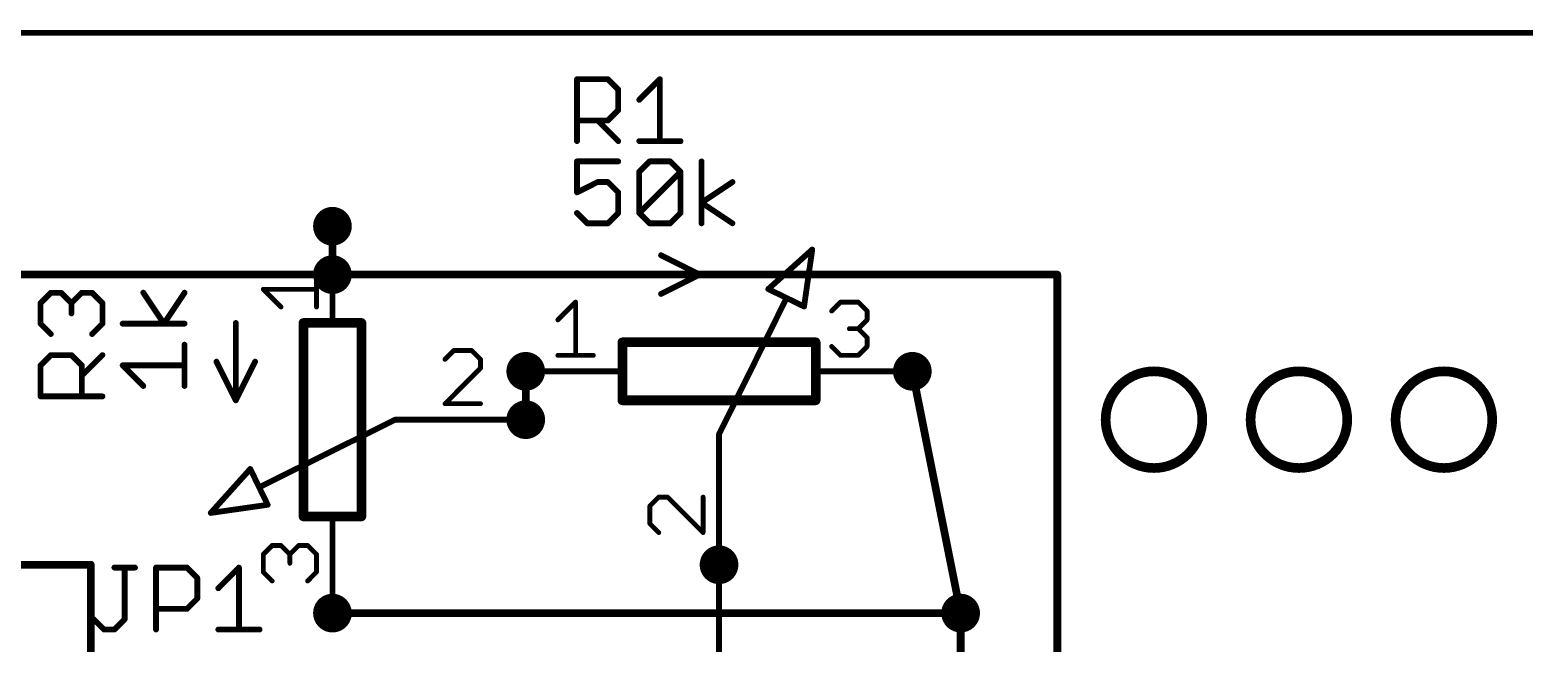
# Model space of a CAD drawing. Extents: x -22 to 205, y 41 to 107.
# Drawn here: x 39.04 to 78.31, y 90.65 to 106.76 of the extents above; entities that cross this region are included whole.
import ezdxf

# ---------------------------------------------------------------- set-up
doc = ezdxf.new("R2010")
doc.units = 0
for name, color, linetype in [('91', 94, 'CONTINUOUS'), ('94', 14, 'CONTINUOUS'), ('95', 251, 'CONTINUOUS'), ('96', 251, 'CONTINUOUS')]:
    doc.layers.add(name, color=color, linetype=linetype)

msp = doc.modelspace()

# ---------------------------------------------------------------- linework, layer by layer
at = {"layer": '91'}
for points, const_width in [([(86.36, 106.68), (-17.145, 106.68)], 0.1524), ([(46.99, 101.6), (46.99, 100.33)], 0.2032), ([(-7.62, 100.33), (46.99, 100.33)], 0.2032), ([(46.99, 100.33), (66.04, 100.33)], 0.2032), ([(66.04, 80.01), (66.04, 100.33)], 0.2032), ([(52.07, 96.52), (52.07, 97.79)], 0.2032), ([(63.5, 91.44), (62.23, 97.79)], 0.2032), ([(40.64, 92.71), (27.94, 92.71)], 0.2032), ([(40.64, 68.58), (40.64, 92.71)], 0.2032), ([(57.15, 92.71), (57.15, 83.82)], 0.1524), ([(46.99, 91.44), (63.5, 91.44)], 0.2032), ([(63.5, 87.63), (63.5, 91.44)], 0.2032)]:
    msp.add_lwpolyline(points, dxfattribs=dict(at, const_width=const_width))
for points, const_width in [([(46.99, 101.346, 1), (46.99, 101.854, 1), (46.99, 101.346)], 0.508), ([(47.0408, 101.6, 1), (46.9392, 101.6)], 0.1016), ([(46.99, 100.076, 1), (46.99, 100.584, 1), (46.99, 100.076)], 0.508), ([(46.99, 100.3808, 1), (46.99, 100.2792)], 0.1016), ([(46.9392, 100.33, 1), (47.0408, 100.33)], 0.1016), ([(46.99, 100.2792, 1), (46.99, 100.3808)], 0.1016), ([(66.0908, 100.33, 1), (65.9892, 100.33)], 0.1016), ([(66.04, 100.2792, 1), (66.04, 100.3808)], 0.1016), ([(52.07, 97.536, 1), (52.07, 98.044, 1), (52.07, 97.536)], 0.508), ([(62.23, 97.536, 1), (62.23, 98.044, 1), (62.23, 97.536)], 0.508), ([(52.1208, 97.79, 1), (52.0192, 97.79)], 0.1016), ([(62.2798, 97.8, 1), (62.1802, 97.78)], 0.1016), ([(52.07, 96.266, 1), (52.07, 96.774, 1), (52.07, 96.266)], 0.508), ([(52.0192, 96.52, 1), (52.1208, 96.52)], 0.1016), ([(57.15, 92.456, 1), (57.15, 92.964, 1), (57.15, 92.456)], 0.508), ([(40.6908, 92.71, 1), (40.5892, 92.71)], 0.1016), ([(40.64, 92.6592, 1), (40.64, 92.7608)], 0.1016), ([(57.1881, 92.71, 1), (57.1119, 92.71)], 0.0762), ([(46.99, 91.186, 1), (46.99, 91.694, 1), (46.99, 91.186)], 0.508), ([(63.5, 91.186, 1), (63.5, 91.694, 1), (63.5, 91.186)], 0.508), ([(46.99, 91.4908, 1), (46.99, 91.3892)], 0.1016), ([(63.5508, 91.44, 1), (63.4492, 91.44)], 0.1016), ([(63.4502, 91.43, 1), (63.5498, 91.45)], 0.1016), ([(63.5, 91.3892, 1), (63.5, 91.4908)], 0.1016)]:
    msp.add_lwpolyline(points, format="xyb", dxfattribs=dict(at, const_width=const_width))
at = {"layer": '94'}
for points, const_width in [([(46.99, 101.6), (46.99, 99.06)], 0.1524), ([(58.4439, 99.9497), (59.5995, 100.9889)], 0.1524), ([(59.5995, 100.9889), (59.3852, 99.4918)], 0.1524), ([(56.642, 100.33), (55.626, 100.838)], 0.1524), ([(54.61, 100.33), (56.642, 100.33)], 0.1524), ([(56.642, 100.33), (55.626, 99.822)], 0.1524), ([(57.15, 96.139), (58.9026, 99.6696)], 0.1524), ([(58.4439, 99.9497), (59.3852, 99.4918)], 0.1524), ([(44.45, 99.06), (44.45, 97.028)], 0.1524), ([(46.228, 93.98), (46.228, 99.06)], 0.254), ([(46.228, 99.06), (47.752, 99.06)], 0.254), ([(47.752, 99.06), (47.752, 93.98)], 0.254), ([(59.69, 98.552), (54.61, 98.552)], 0.254), ([(54.61, 98.552), (54.61, 97.028)], 0.254), ([(59.69, 97.028), (59.69, 98.552)], 0.254), ([(44.45, 97.028), (43.942, 98.044)], 0.1524), ([(44.45, 97.028), (44.958, 98.044)], 0.1524), ([(52.07, 97.79), (54.61, 97.79)], 0.1524), ([(62.23, 97.79), (59.69, 97.79)], 0.1524), ([(54.61, 97.028), (59.69, 97.028)], 0.254), ([(48.641, 96.52), (45.1104, 94.7674)], 0.1524), ([(49.53, 96.52), (48.641, 96.52)], 0.1524), ([(52.07, 96.52), (49.53, 96.52)], 0.1524), ([(57.15, 95.25), (57.15, 96.139)], 0.1524), ([(44.8303, 95.2261), (43.7911, 94.0705)], 0.1524), ([(44.8303, 95.2261), (45.2882, 94.2848)], 0.1524), ([(57.15, 92.71), (57.15, 95.25)], 0.1524), ([(43.7911, 94.0705), (45.2882, 94.2848)], 0.1524), ([(47.752, 93.98), (46.228, 93.98)], 0.254), ([(46.99, 91.44), (46.99, 93.98)], 0.1524)]:
    msp.add_lwpolyline(points, dxfattribs=dict(at, const_width=const_width))
for points, const_width in [([(47.0281, 101.6, 1), (46.9519, 101.6)], 0.0762), ([(59.6372, 100.9835, 1), (59.5618, 100.9943)], 0.0762), ([(59.625, 100.9606, 1), (59.574, 101.0172)], 0.0762), ([(55.643, 100.8721, 1), (55.609, 100.8039)], 0.0762), ([(54.61, 100.3681, 1), (54.61, 100.2919)], 0.0762), ([(56.659, 100.2959, 1), (56.625, 100.3641)], 0.0762), ([(56.625, 100.2959, 1), (56.659, 100.3641)], 0.0762), ([(56.642, 100.2919, 1), (56.642, 100.3681)], 0.0762), ([(55.609, 99.8561, 1), (55.643, 99.7879)], 0.0762), ([(58.4606, 99.984, 1), (58.4272, 99.9154)], 0.0762), ([(58.4184, 99.978, 1), (58.4694, 99.9214)], 0.0762), ([(58.9367, 99.6527, 1), (58.8685, 99.6865)], 0.0762), ([(59.3475, 99.4972, 1), (59.4229, 99.4864)], 0.0762), ([(59.3685, 99.4575, 1), (59.4019, 99.5261)], 0.0762), ([(44.4881, 99.06, 1), (44.4119, 99.06)], 0.0762), ([(46.2915, 99.06, 1), (46.1645, 99.06)], 0.127), ([(46.228, 99.1235, 1), (46.228, 98.9965)], 0.127), ([(46.9519, 99.06, 1), (47.0281, 99.06)], 0.0762), ([(47.8155, 99.06, 1), (47.6885, 99.06)], 0.127), ([(47.752, 98.9965, 1), (47.752, 99.1235)], 0.127), ([(54.61, 98.6155, 1), (54.61, 98.4885)], 0.127), ([(54.6735, 98.552, 1), (54.5465, 98.552)], 0.127), ([(59.7535, 98.552, 1), (59.6265, 98.552)], 0.127), ([(59.69, 98.4885, 1), (59.69, 98.6155)], 0.127), ([(43.9761, 98.061, 1), (43.9079, 98.027)], 0.0762), ([(44.9921, 98.027, 1), (44.9239, 98.061)], 0.0762), ([(52.07, 97.8281, 1), (52.07, 97.7519)], 0.0762), ([(54.61, 97.7519, 1), (54.61, 97.8281)], 0.0762), ([(59.69, 97.8281, 1), (59.69, 97.7519)], 0.0762), ([(62.23, 97.7519, 1), (62.23, 97.8281)], 0.0762), ([(68.58, 95.25, 1), (68.58, 97.79, 1), (68.58, 95.25)], 0.254), ([(72.39, 95.25, 1), (72.39, 97.79, 1), (72.39, 95.25)], 0.254), ([(76.2, 95.25, 1), (76.2, 97.79, 1), (76.2, 95.25)], 0.254), ([(44.4159, 97.045, 1), (44.4841, 97.011)], 0.0762), ([(44.4119, 97.028, 1), (44.4881, 97.028)], 0.0762), ([(44.4159, 97.011, 1), (44.4841, 97.045)], 0.0762), ([(54.61, 97.0915, 1), (54.61, 96.9645)], 0.127), ([(54.5465, 97.028, 1), (54.6735, 97.028)], 0.127), ([(59.6265, 97.028, 1), (59.7535, 97.028)], 0.127), ([(59.69, 96.9645, 1), (59.69, 97.0915)], 0.127), ([(48.641, 96.5581, 1), (48.641, 96.4819)], 0.0762), ([(48.6579, 96.4859, 1), (48.6241, 96.5541)], 0.0762), ([(49.53, 96.5581, 1), (49.53, 96.4819)], 0.0762), ([(49.53, 96.4819, 1), (49.53, 96.5581)], 0.0762), ([(52.07, 96.4819, 1), (52.07, 96.5581)], 0.0762), ([(57.1881, 96.139, 1), (57.1119, 96.139)], 0.0762), ([(57.1159, 96.1559, 1), (57.1841, 96.1221)], 0.0762), ([(44.8646, 95.2428, 1), (44.796, 95.2094)], 0.0762), ([(44.8586, 95.2006, 1), (44.802, 95.2516)], 0.0762), ([(57.1881, 95.25, 1), (57.1119, 95.25)], 0.0762), ([(57.1119, 95.25, 1), (57.1881, 95.25)], 0.0762), ([(45.0935, 94.8015, 1), (45.1273, 94.7333)], 0.0762), ([(45.2539, 94.2681, 1), (45.3225, 94.3015)], 0.0762), ([(45.2936, 94.2471, 1), (45.2828, 94.3225)], 0.0762), ([(43.7857, 94.1082, 1), (43.7965, 94.0328)], 0.0762), ([(43.7628, 94.096, 1), (43.8194, 94.045)], 0.0762), ([(46.228, 94.0435, 1), (46.228, 93.9165)], 0.127), ([(46.1645, 93.98, 1), (46.2915, 93.98)], 0.127), ([(47.0281, 93.98, 1), (46.9519, 93.98)], 0.0762), ([(47.6885, 93.98, 1), (47.8155, 93.98)], 0.127), ([(47.752, 93.9165, 1), (47.752, 94.0435)], 0.127), ([(57.1119, 92.71, 1), (57.1881, 92.71)], 0.0762), ([(46.9519, 91.44, 1), (47.0281, 91.44)], 0.0762)]:
    msp.add_lwpolyline(points, format="xyb", dxfattribs=dict(at, const_width=const_width))
at = {"layer": '95'}
for points, const_width in [([(53.4162, 103.8352), (53.4162, 105.4622)], 0.1524), ([(53.4162, 105.4622), (54.2297, 105.4622)], 0.1524), ([(54.2297, 105.4622), (54.5009, 105.191)], 0.1524), ([(54.5009, 105.191), (54.5009, 104.6487)], 0.1524), ([(55.0534, 104.9199), (55.5957, 105.4622)], 0.1524), ([(55.5957, 105.4622), (55.5957, 103.8352)], 0.1524), ([(54.5009, 104.6487), (54.2297, 104.3775)], 0.1524), ([(54.2297, 104.3775), (53.4162, 104.3775)], 0.1524), ([(53.9585, 104.3775), (54.5009, 103.8352)], 0.1524), ([(55.0534, 103.8352), (56.138, 103.8352)], 0.1524), ([(46.5709, 99.4791), (46.5709, 100.4112)], 0.127), ([(39.3178, 99.5825), (39.589, 99.8537)], 0.1524), ([(39.589, 99.8537), (39.8601, 99.8537)], 0.1524), ([(39.8601, 99.8537), (40.1313, 99.5825)], 0.1524), ([(40.1313, 99.5825), (40.4025, 99.8537)], 0.1524), ([(40.4025, 99.8537), (40.6736, 99.8537)], 0.1524), ([(40.6736, 99.8537), (40.9448, 99.5825)], 0.1524), ([(45.6388, 99.4791), (45.1727, 99.9452)], 0.127), ([(45.1727, 99.9452), (46.5709, 99.9452)], 0.127), ([(39.3178, 99.0402), (39.3178, 99.5825)], 0.1524), ([(40.1313, 99.5825), (40.1313, 99.3114)], 0.1524), ([(40.9448, 99.5825), (40.9448, 99.0402)], 0.1524), ([(52.9146, 99.1412), (53.3807, 99.6073)], 0.127), ([(53.3807, 99.6073), (53.3807, 98.2091)], 0.127), ([(60.1091, 99.3743), (60.3421, 99.6073)], 0.127), ([(60.3421, 99.6073), (60.8082, 99.6073)], 0.127), ([(60.8082, 99.6073), (61.0412, 99.3743)], 0.127), ([(61.0412, 99.3743), (61.0412, 99.1412)], 0.127), ([(39.589, 98.769), (39.3178, 99.0402)], 0.1524), ([(40.9448, 99.0402), (40.6736, 98.769)], 0.1524), ([(60.8082, 98.9082), (60.5752, 98.9082)], 0.127), ([(61.0412, 99.1412), (60.8082, 98.9082)], 0.127), ([(60.8082, 98.9082), (61.0412, 98.6752)], 0.127), ([(61.0412, 98.6752), (61.0412, 98.4421)], 0.127), ([(39.3178, 97.9454), (39.589, 98.2165)], 0.1524), ([(39.589, 98.2165), (40.1313, 98.2165)], 0.1524), ([(40.1313, 98.2165), (40.4025, 97.9454)], 0.1524), ([(40.4025, 97.6742), (40.9448, 98.2165)], 0.1524), ([(50.1821, 98.3373), (49.9491, 98.1043)], 0.127), ([(50.6482, 98.3373), (50.1821, 98.3373)], 0.127), ([(50.8812, 98.1043), (50.6482, 98.3373)], 0.127), ([(52.9146, 98.2091), (53.8468, 98.2091)], 0.127), ([(60.3421, 98.2091), (60.1091, 98.4421)], 0.127), ([(60.8082, 98.2091), (60.3421, 98.2091)], 0.127), ([(61.0412, 98.4421), (60.8082, 98.2091)], 0.127), ([(39.3178, 97.1319), (39.3178, 97.9454)], 0.1524), ([(40.4025, 97.9454), (40.4025, 97.1319)], 0.1524), ([(49.9491, 96.9391), (50.8812, 97.8712)], 0.127), ([(50.8812, 97.8712), (50.8812, 98.1043)], 0.127), ([(40.9448, 97.1319), (39.3178, 97.1319)], 0.1524), ([(50.8812, 96.9391), (49.9491, 96.9391)], 0.127), ([(55.5657, 94.4868), (55.3327, 94.2537)], 0.127), ([(55.3327, 94.2537), (55.3327, 93.7877)], 0.127), ([(55.7988, 94.4868), (55.5657, 94.4868)], 0.127), ([(56.7309, 93.5546), (55.7988, 94.4868)], 0.127), ([(56.7309, 94.4868), (56.7309, 93.5546)], 0.127), ([(55.3327, 93.7877), (55.5657, 93.5546)], 0.127), ([(45.1727, 92.9837), (45.4057, 93.2168)], 0.127), ([(45.4057, 93.2168), (45.6388, 93.2168)], 0.127), ([(45.6388, 93.2168), (45.8718, 92.9837)], 0.127), ([(45.8718, 92.9837), (46.1048, 93.2168)], 0.127), ([(46.1048, 93.2168), (46.3379, 93.2168)], 0.127), ([(46.3379, 93.2168), (46.5709, 92.9837)], 0.127), ([(41.2585, 92.6352), (41.8009, 92.6352)], 0.1524), ([(41.5297, 91.2794), (41.5297, 92.6352)], 0.1524), ([(42.3534, 91.0082), (42.3534, 92.6352)], 0.1524), ([(42.3534, 92.6352), (43.1669, 92.6352)], 0.1524), ([(43.1669, 92.6352), (43.438, 92.364)], 0.1524), ([(43.9905, 92.0929), (44.5328, 92.6352)], 0.1524), ([(44.5328, 92.6352), (44.5328, 91.0082)], 0.1524), ([(45.1727, 92.5177), (45.1727, 92.9837)], 0.127), ([(45.8718, 92.9837), (45.8718, 92.7507)], 0.127), ([(46.5709, 92.9837), (46.5709, 92.5177)], 0.127), ([(43.438, 92.364), (43.438, 91.8217)], 0.1524), ([(45.4057, 92.2846), (45.1727, 92.5177)], 0.127), ([(46.5709, 92.5177), (46.3379, 92.2846)], 0.127), ([(43.438, 91.8217), (43.1669, 91.5505)], 0.1524), ([(43.1669, 91.5505), (42.3534, 91.5505)], 0.1524), ([(40.7162, 91.2794), (40.9874, 91.0082)], 0.1524), ([(41.2585, 91.0082), (41.5297, 91.2794)], 0.1524), ([(40.9874, 91.0082), (41.2585, 91.0082)], 0.1524), ([(43.9905, 91.0082), (45.0752, 91.0082)], 0.1524)]:
    msp.add_lwpolyline(points, dxfattribs=dict(at, const_width=const_width))
for points, const_width in [([(53.4543, 105.4622, 1), (53.3781, 105.4622)], 0.0762), ([(53.4162, 105.5003, 1), (53.4162, 105.4241)], 0.0762), ([(54.2566, 105.4891, 1), (54.2028, 105.4352)], 0.0762), ([(54.2297, 105.4241, 1), (54.2297, 105.5003)], 0.0762), ([(54.539, 105.191, 1), (54.4628, 105.191)], 0.0762), ([(54.4739, 105.1641, 1), (54.5278, 105.218)], 0.0762), ([(55.6338, 105.4622, 1), (55.5576, 105.4622)], 0.0762), ([(55.6226, 105.4352, 1), (55.5687, 105.4891)], 0.0762), ([(55.0264, 104.9468, 1), (55.0803, 104.8929)], 0.0762), ([(54.4628, 104.6487, 1), (54.539, 104.6487)], 0.0762), ([(54.5278, 104.6218, 1), (54.4739, 104.6756)], 0.0762), ([(53.4162, 104.4156, 1), (53.4162, 104.3394)], 0.0762), ([(53.9855, 104.4045, 1), (53.9316, 104.3506)], 0.0762), ([(54.2028, 104.4045, 1), (54.2566, 104.3506)], 0.0762), ([(54.2297, 104.3394, 1), (54.2297, 104.4156)], 0.0762), ([(53.3781, 103.8352, 1), (53.4543, 103.8352)], 0.0762), ([(54.4739, 103.8083, 1), (54.5278, 103.8621)], 0.0762), ([(55.0534, 103.8733, 1), (55.0534, 103.7971)], 0.0762), ([(55.5576, 103.8352, 1), (55.6338, 103.8352)], 0.0762), ([(56.138, 103.7971, 1), (56.138, 103.8733)], 0.0762), ([(46.6027, 100.4112, 1), (46.5391, 100.4112)], 0.0635), ([(39.589, 99.8918, 1), (39.589, 99.8156)], 0.0762), ([(39.6159, 99.8268, 1), (39.562, 99.8806)], 0.0762), ([(39.8871, 99.8806, 1), (39.8332, 99.8268)], 0.0762), ([(39.8601, 99.8156, 1), (39.8601, 99.8918)], 0.0762), ([(40.4025, 99.8918, 1), (40.4025, 99.8156)], 0.0762), ([(40.4294, 99.8268, 1), (40.3755, 99.8806)], 0.0762), ([(40.7006, 99.8806, 1), (40.6467, 99.8268)], 0.0762), ([(40.6736, 99.8156, 1), (40.6736, 99.8918)], 0.0762), ([(45.1727, 99.9769, 1), (45.1727, 99.9134)], 0.0635), ([(45.1952, 99.9676, 1), (45.1503, 99.9227)], 0.0635), ([(46.5709, 99.9134, 1), (46.5709, 99.9769)], 0.0635), ([(39.3559, 99.5825, 1), (39.2797, 99.5825)], 0.0762), ([(39.2909, 99.6095, 1), (39.3448, 99.5556)], 0.0762), ([(40.1694, 99.5825, 1), (40.0932, 99.5825)], 0.0762), ([(40.1044, 99.6095, 1), (40.1582, 99.5556)], 0.0762), ([(40.1044, 99.5556, 1), (40.1582, 99.6095)], 0.0762), ([(40.9829, 99.5825, 1), (40.9067, 99.5825)], 0.0762), ([(40.9179, 99.5556, 1), (40.9717, 99.6095)], 0.0762), ([(45.6163, 99.4566, 1), (45.6612, 99.5016)], 0.0635), ([(46.5391, 99.4791, 1), (46.6027, 99.4791)], 0.0635), ([(53.4124, 99.6073, 1), (53.3489, 99.6073)], 0.0635), ([(53.4031, 99.5848, 1), (53.3582, 99.6297)], 0.0635), ([(60.0866, 99.3967, 1), (60.1316, 99.3518)], 0.0635), ([(60.3421, 99.639, 1), (60.3421, 99.5755)], 0.0635), ([(60.3646, 99.5848, 1), (60.3197, 99.6297)], 0.0635), ([(60.8306, 99.6297, 1), (60.7857, 99.5848)], 0.0635), ([(60.8082, 99.5755, 1), (60.8082, 99.639)], 0.0635), ([(61.073, 99.3743, 1), (61.0095, 99.3743)], 0.0635), ([(61.0188, 99.3518, 1), (61.0637, 99.3967)], 0.0635), ([(39.2797, 99.0402, 1), (39.3559, 99.0402)], 0.0762), ([(39.3448, 99.0671, 1), (39.2909, 99.0133)], 0.0762), ([(40.0932, 99.3114, 1), (40.1694, 99.3114)], 0.0762), ([(40.9067, 99.0402, 1), (40.9829, 99.0402)], 0.0762), ([(40.9717, 99.0133, 1), (40.9179, 99.0671)], 0.0762), ([(52.8922, 99.1637, 1), (52.9371, 99.1188)], 0.0635), ([(60.5752, 98.9399, 1), (60.5752, 98.8764)], 0.0635), ([(60.8306, 98.9306, 1), (60.7857, 98.8857)], 0.0635), ([(60.7857, 98.9306, 1), (60.8306, 98.8857)], 0.0635), ([(60.8082, 98.8764, 1), (60.8082, 98.9399)], 0.0635), ([(61.0095, 99.1412, 1), (61.073, 99.1412)], 0.0635), ([(61.0637, 99.1188, 1), (61.0188, 99.1637)], 0.0635), ([(39.562, 98.7421, 1), (39.6159, 98.796)], 0.0762), ([(40.6467, 98.796, 1), (40.7006, 98.7421)], 0.0762), ([(61.073, 98.6752, 1), (61.0095, 98.6752)], 0.0635), ([(61.0188, 98.6527, 1), (61.0637, 98.6976)], 0.0635), ([(39.589, 98.2546, 1), (39.589, 98.1784)], 0.0762), ([(39.6159, 98.1896, 1), (39.562, 98.2435)], 0.0762), ([(40.1582, 98.2435, 1), (40.1044, 98.1896)], 0.0762), ([(40.1313, 98.1784, 1), (40.1313, 98.2546)], 0.0762), ([(40.9717, 98.1896, 1), (40.9179, 98.2435)], 0.0762), ([(50.1821, 98.369, 1), (50.1821, 98.3055)], 0.0635), ([(50.2046, 98.3148, 1), (50.1597, 98.3597)], 0.0635), ([(50.6706, 98.3597, 1), (50.6257, 98.3148)], 0.0635), ([(50.6482, 98.3055, 1), (50.6482, 98.369)], 0.0635), ([(52.9146, 98.2409, 1), (52.9146, 98.1774)], 0.0635), ([(53.3489, 98.2091, 1), (53.4124, 98.2091)], 0.0635), ([(53.8468, 98.1774, 1), (53.8468, 98.2409)], 0.0635), ([(60.1316, 98.4646, 1), (60.0866, 98.4197)], 0.0635), ([(60.3421, 98.2409, 1), (60.3421, 98.1774)], 0.0635), ([(60.3197, 98.1866, 1), (60.3646, 98.2316)], 0.0635), ([(60.7857, 98.2316, 1), (60.8306, 98.1866)], 0.0635), ([(60.8082, 98.1774, 1), (60.8082, 98.2409)], 0.0635), ([(61.0095, 98.4421, 1), (61.073, 98.4421)], 0.0635), ([(61.0637, 98.4197, 1), (61.0188, 98.4646)], 0.0635), ([(39.3559, 97.9454, 1), (39.2797, 97.9454)], 0.0762), ([(39.2909, 97.9723, 1), (39.3448, 97.9184)], 0.0762), ([(40.4406, 97.9454, 1), (40.3644, 97.9454)], 0.0762), ([(40.3755, 97.9184, 1), (40.4294, 97.9723)], 0.0762), ([(49.9266, 98.1267, 1), (49.9716, 98.0818)], 0.0635), ([(50.913, 98.1043, 1), (50.8495, 98.1043)], 0.0635), ([(50.8495, 97.8712, 1), (50.913, 97.8712)], 0.0635), ([(50.8588, 98.0818, 1), (50.9037, 98.1267)], 0.0635), ([(50.9037, 97.8488, 1), (50.8588, 97.8937)], 0.0635), ([(40.3755, 97.7012, 1), (40.4294, 97.6473)], 0.0762), ([(39.3178, 97.17, 1), (39.3178, 97.0938)], 0.0762), ([(39.2797, 97.1319, 1), (39.3559, 97.1319)], 0.0762), ([(40.3644, 97.1319, 1), (40.4406, 97.1319)], 0.0762), ([(40.9448, 97.0938, 1), (40.9448, 97.17)], 0.0762), ([(49.9491, 96.9709, 1), (49.9491, 96.9074)], 0.0635), ([(50.8812, 96.9074, 1), (50.8812, 96.9709)], 0.0635), ([(49.9266, 96.9616, 1), (49.9716, 96.9166)], 0.0635), ([(55.3645, 94.2537, 1), (55.301, 94.2537)], 0.0635), ([(55.3103, 94.2762, 1), (55.3552, 94.2313)], 0.0635), ([(55.5657, 94.5185, 1), (55.5657, 94.455)], 0.0635), ([(55.5882, 94.4643, 1), (55.5433, 94.5092)], 0.0635), ([(55.8212, 94.5092, 1), (55.7763, 94.4643)], 0.0635), ([(55.7988, 94.455, 1), (55.7988, 94.5185)], 0.0635), ([(56.7627, 94.4868, 1), (56.6992, 94.4868)], 0.0635), ([(55.301, 93.7877, 1), (55.3645, 93.7877)], 0.0635), ([(55.3552, 93.8101, 1), (55.3103, 93.7652)], 0.0635), ([(55.5433, 93.5322, 1), (55.5882, 93.5771)], 0.0635), ([(56.6992, 93.5546, 1), (56.7627, 93.5546)], 0.0635), ([(56.7084, 93.5322, 1), (56.7534, 93.5771)], 0.0635), ([(45.4057, 93.2485, 1), (45.4057, 93.185)], 0.0635), ([(45.4282, 93.1943, 1), (45.3833, 93.2392)], 0.0635), ([(45.6612, 93.2392, 1), (45.6163, 93.1943)], 0.0635), ([(45.6388, 93.185, 1), (45.6388, 93.2485)], 0.0635), ([(46.1048, 93.2485, 1), (46.1048, 93.185)], 0.0635), ([(46.1273, 93.1943, 1), (46.0824, 93.2392)], 0.0635), ([(46.3603, 93.2392, 1), (46.3154, 93.1943)], 0.0635), ([(46.3379, 93.185, 1), (46.3379, 93.2485)], 0.0635), ([(41.2585, 92.6733, 1), (41.2585, 92.5971)], 0.0762), ([(41.5678, 92.6352, 1), (41.4916, 92.6352)], 0.0762), ([(41.8009, 92.5971, 1), (41.8009, 92.6733)], 0.0762), ([(42.3915, 92.6352, 1), (42.3153, 92.6352)], 0.0762), ([(42.3534, 92.6733, 1), (42.3534, 92.5971)], 0.0762), ([(43.1938, 92.6621, 1), (43.1399, 92.6082)], 0.0762), ([(43.1669, 92.5971, 1), (43.1669, 92.6733)], 0.0762), ([(44.5709, 92.6352, 1), (44.4947, 92.6352)], 0.0762), ([(44.5598, 92.6082, 1), (44.5059, 92.6621)], 0.0762), ([(45.2045, 92.9837, 1), (45.141, 92.9837)], 0.0635), ([(45.1503, 93.0062, 1), (45.1952, 92.9613)], 0.0635), ([(45.9036, 92.9837, 1), (45.8401, 92.9837)], 0.0635), ([(45.8401, 92.7507, 1), (45.9036, 92.7507)], 0.0635), ([(45.8494, 93.0062, 1), (45.8943, 92.9613)], 0.0635), ([(45.8494, 92.9613, 1), (45.8943, 93.0062)], 0.0635), ([(46.6027, 92.9837, 1), (46.5391, 92.9837)], 0.0635), ([(46.5484, 92.9613, 1), (46.5934, 93.0062)], 0.0635), ([(43.4761, 92.364, 1), (43.3999, 92.364)], 0.0762), ([(43.4111, 92.3371, 1), (43.465, 92.391)], 0.0762), ([(45.141, 92.5177, 1), (45.2045, 92.5177)], 0.0635), ([(45.1952, 92.5401, 1), (45.1503, 92.4952)], 0.0635), ([(45.3833, 92.2622, 1), (45.4282, 92.3071)], 0.0635), ([(46.3154, 92.3071, 1), (46.3603, 92.2622)], 0.0635), ([(46.5391, 92.5177, 1), (46.6027, 92.5177)], 0.0635), ([(46.5934, 92.4952, 1), (46.5484, 92.5401)], 0.0635), ([(43.465, 91.7948, 1), (43.4111, 91.8486)], 0.0762), ([(43.9636, 92.1198, 1), (44.0175, 92.0659)], 0.0762), ([(42.3534, 91.5886, 1), (42.3534, 91.5124)], 0.0762), ([(43.1399, 91.5775, 1), (43.1938, 91.5236)], 0.0762), ([(43.1669, 91.5124, 1), (43.1669, 91.5886)], 0.0762), ([(43.3999, 91.8217, 1), (43.4761, 91.8217)], 0.0762), ([(40.7431, 91.3063, 1), (40.6893, 91.2524)], 0.0762), ([(41.4916, 91.2794, 1), (41.5678, 91.2794)], 0.0762), ([(41.5566, 91.2524, 1), (41.5028, 91.3063)], 0.0762), ([(40.9874, 91.0463, 1), (40.9874, 90.9701)], 0.0762), ([(40.9604, 90.9813, 1), (41.0143, 91.0351)], 0.0762), ([(41.2316, 91.0351, 1), (41.2855, 90.9813)], 0.0762), ([(41.2585, 90.9701, 1), (41.2585, 91.0463)], 0.0762), ([(42.3153, 91.0082, 1), (42.3915, 91.0082)], 0.0762), ([(43.9905, 91.0463, 1), (43.9905, 90.9701)], 0.0762), ([(44.4947, 91.0082, 1), (44.5709, 91.0082)], 0.0762), ([(45.0752, 90.9701, 1), (45.0752, 91.0463)], 0.0762)]:
    msp.add_lwpolyline(points, format="xyb", dxfattribs=dict(at, const_width=const_width))
at = {"layer": '96', "const_width": 0.1524}
for points in [[(54.5009, 103.3032), (53.4162, 103.3032)], [(53.4162, 103.3032), (53.4162, 102.4897)], [(55.0534, 103.032), (55.3245, 103.3032)], [(55.3245, 103.3032), (55.8668, 103.3032)], [(55.8668, 103.3032), (56.138, 103.032)], [(56.6905, 101.6762), (56.6905, 103.3032)], [(55.0534, 101.9474), (55.0534, 103.032)], [(55.0534, 101.9474), (56.138, 103.032)], [(56.138, 103.032), (56.138, 101.9474)], [(53.4162, 102.4897), (53.9585, 102.7609)], [(53.9585, 102.7609), (54.2297, 102.7609)], [(54.2297, 102.7609), (54.5009, 102.4897)], [(54.5009, 102.4897), (54.5009, 101.9474)], [(56.6905, 102.2185), (57.504, 102.7609)], [(57.504, 101.6762), (56.6905, 102.2185)], [(53.6874, 101.6762), (53.4162, 101.9474)], [(54.2297, 101.6762), (53.6874, 101.6762)], [(54.5009, 101.9474), (54.2297, 101.6762)], [(55.3245, 101.6762), (55.0534, 101.9474)], [(55.8668, 101.6762), (55.3245, 101.6762)], [(56.138, 101.9474), (55.8668, 101.6762)], [(42.5615, 99.0419), (42.0191, 99.8554)], [(43.1038, 99.8554), (42.5615, 99.0419)], [(43.1038, 99.0419), (41.4768, 99.0419)], [(43.1038, 97.4047), (43.1038, 98.4894)], [(42.0191, 97.4047), (41.4768, 97.9471)], [(41.4768, 97.9471), (43.1038, 97.9471)]]:
    msp.add_lwpolyline(points, dxfattribs=at)
at = {"layer": '96', "const_width": 0.0762}
for points in [[(53.4162, 103.3413, 1), (53.4162, 103.2651)], [(53.4543, 103.3032, 1), (53.3781, 103.3032)], [(54.5009, 103.2651, 1), (54.5009, 103.3413)], [(55.3245, 103.3413, 1), (55.3245, 103.2651)], [(55.3515, 103.2762, 1), (55.2976, 103.3301)], [(55.8938, 103.3301, 1), (55.8399, 103.2762)], [(55.8668, 103.2651, 1), (55.8668, 103.3413)], [(56.7286, 103.3032, 1), (56.6524, 103.3032)], [(55.0264, 103.059, 1), (55.0803, 103.0051)], [(55.0915, 103.032, 1), (55.0153, 103.032)], [(56.1761, 103.032, 1), (56.0999, 103.032)], [(56.165, 103.0051, 1), (56.1111, 103.059)], [(56.1111, 103.0051, 1), (56.165, 103.059)], [(53.3992, 102.5238, 1), (53.4332, 102.4556)], [(53.3781, 102.4897, 1), (53.4543, 102.4897)], [(53.9585, 102.799, 1), (53.9585, 102.7228)], [(53.9756, 102.7268, 1), (53.9415, 102.7949)], [(54.2566, 102.7878, 1), (54.2028, 102.7339)], [(54.2297, 102.7228, 1), (54.2297, 102.799)], [(54.539, 102.4897, 1), (54.4628, 102.4897)], [(54.4739, 102.4628, 1), (54.5278, 102.5166)], [(57.5251, 102.7292, 1), (57.4829, 102.7926)], [(56.7116, 102.2502, 1), (56.6694, 102.1868)], [(56.6694, 102.2502, 1), (56.7116, 102.1868)], [(53.4431, 101.9743, 1), (53.3893, 101.9204)], [(53.6874, 101.7143, 1), (53.6874, 101.6381)], [(53.6604, 101.6493, 1), (53.7143, 101.7031)], [(54.2028, 101.7031, 1), (54.2566, 101.6493)], [(54.2297, 101.6381, 1), (54.2297, 101.7143)], [(54.4628, 101.9474, 1), (54.539, 101.9474)], [(54.5278, 101.9204, 1), (54.4739, 101.9743)], [(55.0803, 101.9743, 1), (55.0264, 101.9204)], [(55.0264, 101.9743, 1), (55.0803, 101.9204)], [(55.0153, 101.9474, 1), (55.0915, 101.9474)], [(55.3245, 101.7143, 1), (55.3245, 101.6381)], [(55.2976, 101.6493, 1), (55.3515, 101.7031)], [(55.8399, 101.7031, 1), (55.8938, 101.6493)], [(55.8668, 101.6381, 1), (55.8668, 101.7143)], [(56.0999, 101.9474, 1), (56.1761, 101.9474)], [(56.165, 101.9204, 1), (56.1111, 101.9743)], [(56.6524, 101.6762, 1), (56.7286, 101.6762)], [(57.4829, 101.6445, 1), (57.5251, 101.7079)], [(42.0508, 99.8765, 1), (41.9874, 99.8343)], [(43.1355, 99.8343, 1), (43.0721, 99.8765)], [(41.4768, 99.08, 1), (41.4768, 99.0038)], [(42.5298, 99.063, 1), (42.5932, 99.0208)], [(42.5298, 99.0208, 1), (42.5932, 99.063)], [(43.1038, 99.0038, 1), (43.1038, 99.08)], [(43.1419, 98.4894, 1), (43.0657, 98.4894)], [(41.5038, 97.974, 1), (41.4499, 97.9201)], [(41.4768, 97.9852, 1), (41.4768, 97.909)], [(43.1038, 97.909, 1), (43.1038, 97.9852)], [(41.9922, 97.3778, 1), (42.0461, 97.4317)], [(43.0657, 97.4047, 1), (43.1419, 97.4047)]]:
    msp.add_lwpolyline(points, format="xyb", dxfattribs=at)

doc.saveas('drawing.dxf')
